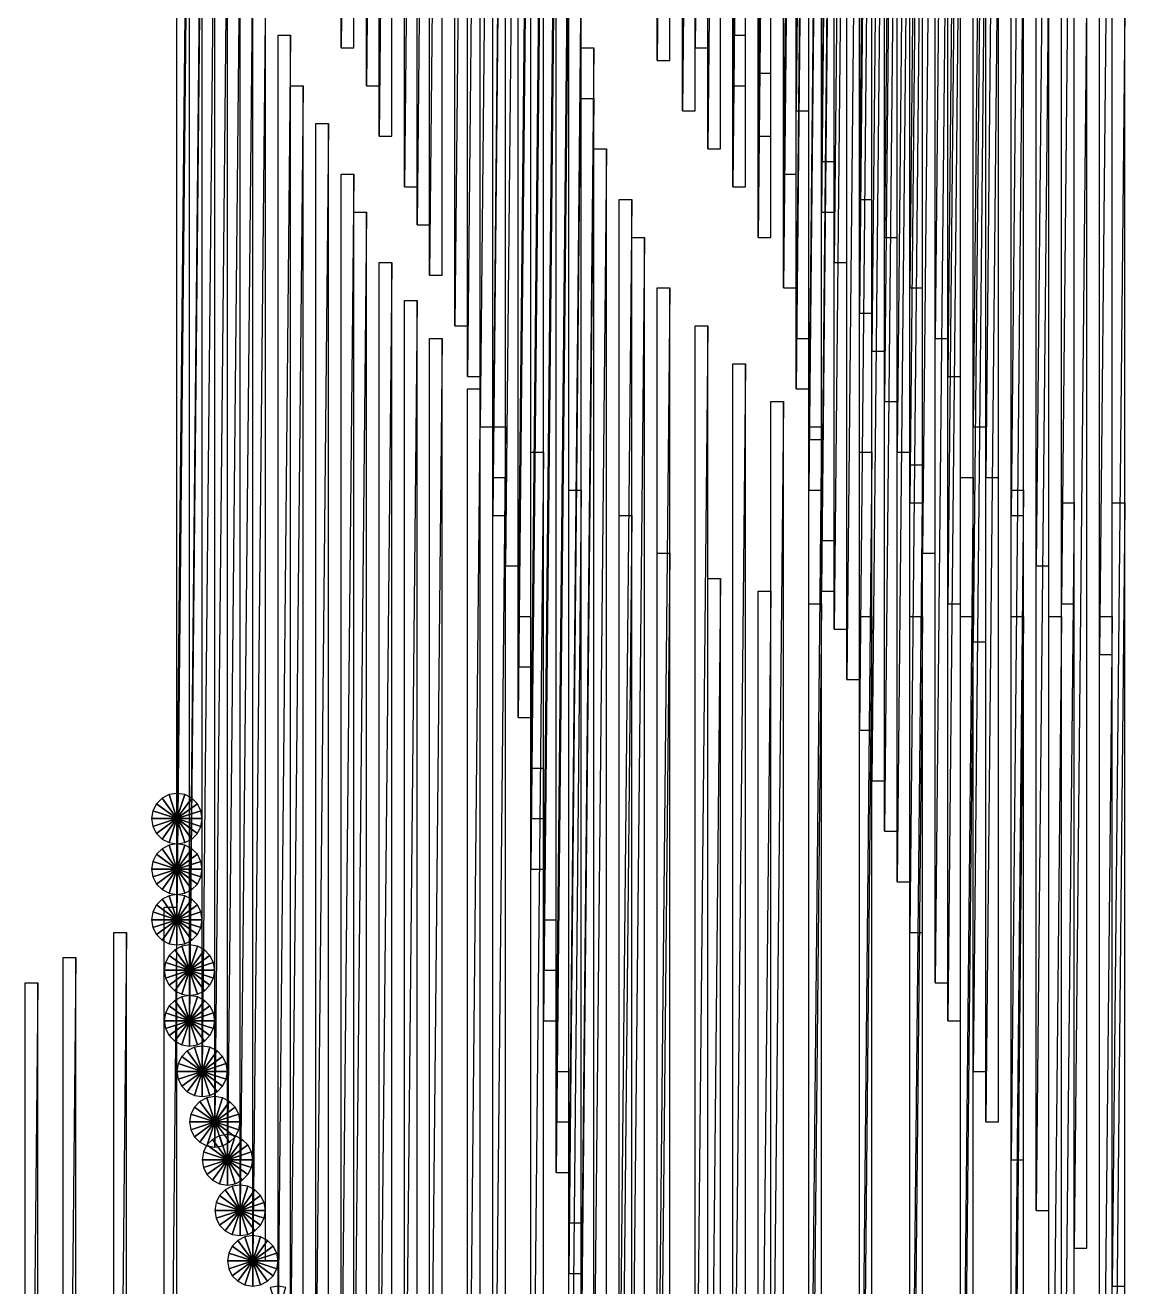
# Model space of a CAD drawing. Header units: metres. Extents: x -172 to 779, y -182 to 937.
# Drawn here: x 362 to 449, y 158 to 257.8 of the extents above; entities that cross this region are included whole.
import ezdxf

# ---------------------------------------------------------------- set-up
doc = ezdxf.new("R2010")
doc.units = ezdxf.units.M

msp = doc.modelspace()

# ---------------------------------------------------------------- linework, layer by layer
for points in [[(418, 257), (419, 257), (419, 358), (419.0001, 358.0001, 0.0001)], [(419, 358), (418, 257), (418, 358), (418.0001, 358.0001, 0.0001)], [(387, 256), (388, 256), (388, 357), (388.0001, 357.0001, 0.0001)], [(388, 357), (387, 256), (387, 357), (387.0001, 357.0001, 0.0001)], [(415, 256), (416, 256), (416, 357), (416.0001, 357.0001, 0.0001)], [(416, 357), (415, 256), (415, 357), (415.0001, 357.0001, 0.0001)], [(412, 255), (413, 255), (413, 356), (413.0001, 356.0001, 0.0001)], [(413, 356), (412, 255), (412, 356), (412.0001, 356.0001, 0.0001)], [(420, 254), (421, 254), (421, 355), (421.0001, 355.0001, 0.0001)], [(421, 355), (420, 254), (420, 355), (420.0001, 355.0001, 0.0001)], [(389, 253), (390, 253), (390, 354), (390.0001, 354.0001, 0.0001)], [(390, 354), (389, 253), (389, 354), (389.0001, 354.0001, 0.0001)], [(418, 253), (419, 253), (419, 354), (419.0001, 354.0001, 0.0001)], [(419, 354), (418, 253), (418, 354), (418.0001, 354.0001, 0.0001)], [(414, 251), (415, 251), (415, 352), (415.0001, 352.0001, 0.0001)], [(415, 352), (414, 251), (414, 352), (414.0001, 352.0001, 0.0001)], [(423, 251), (424, 251), (424, 352), (424.0001, 352.0001, 0.0001)], [(424, 352), (423, 251), (423, 352), (423.0001, 352.0001, 0.0001)], [(390, 249), (391, 249), (391, 350), (391.0001, 350.0001, 0.0001)], [(391, 350), (390, 249), (390, 350), (390.0001, 350.0001, 0.0001)], [(420, 249), (421, 249), (421, 350), (421.0001, 350.0001, 0.0001)], [(421, 350), (420, 249), (420, 350), (420.0001, 350.0001, 0.0001)], [(416, 248), (417, 248), (417, 349), (417.0001, 349.0001, 0.0001)], [(417, 349), (416, 248), (416, 349), (416.0001, 349.0001, 0.0001)], [(425, 247), (426, 247), (426, 348), (426.0001, 348.0001, 0.0001)], [(426, 348), (425, 247), (425, 348), (425.0001, 348.0001, 0.0001)], [(422, 246), (423, 246), (423, 347), (423.0001, 347.0001, 0.0001)], [(423, 347), (422, 246), (422, 347), (422.0001, 347.0001, 0.0001)], [(392, 245), (393, 245), (393, 346), (393.0001, 346.0001, 0.0001)], [(393, 346), (392, 245), (392, 346), (392.0001, 346.0001, 0.0001)], [(418, 245), (419, 245), (419, 346), (419.0001, 346.0001, 0.0001)], [(419, 346), (418, 245), (418, 346), (418.0001, 346.0001, 0.0001)], [(428, 244), (429, 244), (429, 345), (429.0001, 345.0001, 0.0001)], [(429, 345), (428, 244), (428, 345), (428.0001, 345.0001, 0.0001)], [(425, 243), (426, 243), (426, 344), (426.0001, 344.0001, 0.0001)], [(426, 344), (425, 243), (425, 344), (425.0001, 344.0001, 0.0001)], [(393, 242), (394, 242), (394, 343), (394.0001, 343.0001, 0.0001)], [(394, 343), (393, 242), (393, 343), (393.0001, 343.0001, 0.0001)], [(420, 241), (421, 241), (421, 342), (421.0001, 342.0001, 0.0001)], [(421, 342), (420, 241), (420, 342), (420.0001, 342.0001, 0.0001)], [(430, 241), (431, 241), (431, 342), (431.0001, 342.0001, 0.0001)], [(431, 342), (430, 241), (430, 342), (430.0001, 342.0001, 0.0001)], [(426, 239), (427, 239), (427, 340), (427.0001, 340.0001, 0.0001)], [(427, 340), (426, 239), (426, 340), (426.0001, 340.0001, 0.0001)], [(394, 238), (395, 238), (395, 339), (395.0001, 339.0001, 0.0001)], [(395, 339), (394, 238), (394, 339), (394.0001, 339.0001, 0.0001)], [(422, 237), (423, 237), (423, 338), (423.0001, 338.0001, 0.0001)], [(423, 338), (422, 237), (422, 338), (422.0001, 338.0001, 0.0001)], [(432, 237), (433, 237), (433, 338), (433.0001, 338.0001, 0.0001)], [(433, 338), (432, 237), (432, 338), (432.0001, 338.0001, 0.0001)], [(428, 235), (429, 235), (429, 336), (429.0001, 336.0001, 0.0001)], [(429, 336), (428, 235), (428, 336), (428.0001, 336.0001, 0.0001)], [(396, 234), (397, 234), (397, 335), (397.0001, 335.0001, 0.0001)], [(397, 335), (396, 234), (396, 335), (396.0001, 335.0001, 0.0001)], [(423, 233), (424, 233), (424, 334), (424.0001, 334.0001, 0.0001)], [(424, 334), (423, 233), (423, 334), (423.0001, 334.0001, 0.0001)], [(434, 233), (435, 233), (435, 334), (435.0001, 334.0001, 0.0001)], [(435, 334), (434, 233), (434, 334), (434.0001, 334.0001, 0.0001)], [(429, 232), (430, 232), (430, 333), (430.0001, 333.0001, 0.0001)], [(430, 333), (429, 232), (429, 333), (429.0001, 333.0001, 0.0001)], [(397, 230), (398, 230), (398, 331), (398.0001, 331.0001, 0.0001)], [(398, 331), (397, 230), (397, 331), (397.0001, 331.0001, 0.0001)], [(435, 230), (436, 230), (436, 331), (436.0001, 331.0001, 0.0001)], [(436, 331), (435, 230), (435, 331), (435.0001, 331.0001, 0.0001)], [(423, 229), (424, 229), (424, 330), (424.0001, 330.0001, 0.0001)], [(424, 330), (423, 229), (423, 330), (423.0001, 330.0001, 0.0001)], [(430, 228), (431, 228), (431, 329), (431.0001, 329.0001, 0.0001)], [(431, 329), (430, 228), (430, 329), (430.0001, 329.0001, 0.0001)], [(398, 226), (399, 226), (399, 327), (399.0001, 327.0001, 0.0001)], [(399, 327), (398, 226), (398, 327), (398.0001, 327.0001, 0.0001)], [(437, 226), (438, 226), (438, 327), (438.0001, 327.0001, 0.0001)], [(438, 327), (437, 226), (437, 327), (437.0001, 327.0001, 0.0001)], [(424, 225), (425, 225), (425, 326), (425.0001, 326.0001, 0.0001)], [(425, 326), (424, 225), (424, 326), (424.0001, 326.0001, 0.0001)], [(431, 224), (432, 224), (432, 325), (432.0001, 325.0001, 0.0001)], [(432, 325), (431, 224), (431, 325), (431.0001, 325.0001, 0.0001)], [(399, 222), (400, 222), (400, 323), (400.0001, 323.0001, 0.0001)], [(400, 323), (399, 222), (399, 323), (399.0001, 323.0001, 0.0001)], [(438, 222), (439, 222), (439, 323), (439.0001, 323.0001, 0.0001)], [(439, 323), (438, 222), (438, 323), (438.0001, 323.0001, 0.0001)], [(424, 221), (425, 221), (425, 322), (425.0001, 322.0001, 0.0001)], [(425, 322), (424, 221), (424, 322), (424.0001, 322.0001, 0.0001)], [(432, 220), (433, 220), (433, 321), (433.0001, 321.0001, 0.0001)], [(433, 321), (432, 220), (432, 321), (432.0001, 321.0001, 0.0001)], [(399, 219), (400, 219), (400, 320), (400.0001, 320.0001, 0.0001)], [(400, 320), (399, 219), (399, 320), (399.0001, 320.0001, 0.0001)], [(440, 219), (441, 219), (441, 320), (441.0001, 320.0001, 0.0001)], [(441, 320), (440, 219), (440, 320), (440.0001, 320.0001, 0.0001)], [(425, 217), (426, 217), (426, 318), (426.0001, 318.0001, 0.0001)], [(426, 318), (425, 217), (425, 318), (425.0001, 318.0001, 0.0001)], [(433, 216), (434, 216), (434, 317), (434.0001, 317.0001, 0.0001)], [(434, 317), (433, 216), (433, 317), (433.0001, 317.0001, 0.0001)], [(400, 215), (401, 215), (401, 316), (401.0001, 316.0001, 0.0001)], [(401, 316), (400, 215), (400, 316), (400.0001, 316.0001, 0.0001)], [(442, 215), (443, 215), (443, 316), (443.0001, 316.0001, 0.0001)], [(443, 316), (442, 215), (442, 316), (442.0001, 316.0001, 0.0001)], [(425, 213), (426, 213), (426, 314), (426.0001, 314.0001, 0.0001)], [(426, 314), (425, 213), (425, 314), (425.0001, 314.0001, 0.0001)], [(435, 212), (436, 212), (436, 313), (436.0001, 313.0001, 0.0001)], [(436, 313), (435, 212), (435, 313), (435.0001, 313.0001, 0.0001)], [(444, 212), (445, 212), (445, 313), (445.0001, 313.0001, 0.0001)], [(445, 313), (444, 212), (444, 313), (444.0001, 313.0001, 0.0001)], [(401, 211), (402, 211), (402, 312), (402.0001, 312.0001, 0.0001)], [(402, 312), (401, 211), (401, 312), (401.0001, 312.0001, 0.0001)], [(426, 210), (427, 210), (427, 311), (427.0001, 311.0001, 0.0001)], [(427, 311), (426, 210), (426, 311), (426.0001, 311.0001, 0.0001)], [(437, 209), (438, 209), (438, 310), (438.0001, 310.0001, 0.0001)], [(438, 310), (437, 209), (437, 310), (437.0001, 310.0001, 0.0001)], [(447, 208), (448, 208), (448, 309), (448.0001, 309.0001, 0.0001)], [(448, 309), (447, 208), (447, 309), (447.0001, 309.0001, 0.0001)], [(401, 207), (402, 207), (402, 308), (402.0001, 308.0001, 0.0001)], [(402, 308), (401, 207), (401, 308), (401.0001, 308.0001, 0.0001)], [(427, 206), (428, 206), (428, 307), (428.0001, 307.0001, 0.0001)], [(428, 307), (427, 206), (427, 307), (427.0001, 307.0001, 0.0001)], [(401, 203), (402, 203), (402, 304), (402.0001, 304.0001, 0.0001)], [(402, 304), (401, 203), (401, 304), (401.0001, 304.0001, 0.0001)], [(428, 202), (429, 202), (429, 303), (429.0001, 303.0001, 0.0001)], [(429, 303), (428, 202), (428, 303), (428.0001, 303.0001, 0.0001)], [(402, 199), (403, 199), (403, 300), (403.0001, 300.0001, 0.0001)], [(403, 300), (402, 199), (402, 300), (402.0001, 300.0001, 0.0001)], [(429, 198), (430, 198), (430, 299), (430.0001, 299.0001, 0.0001)], [(430, 299), (429, 198), (429, 299), (429.0001, 299.0001, 0.0001)], [(374, 195), (375, 195), (375, 296), (375.0001, 296.0001, 0.0001)], [(375, 296), (374, 195), (374, 296), (374.0001, 296.0001, 0.0001)], [(402, 195), (403, 195), (403, 296), (403.0001, 296.0001, 0.0001)], [(403, 296), (402, 195), (402, 296), (402.0001, 296.0001, 0.0001)], [(430, 194), (431, 194), (431, 295), (431.0001, 295.0001, 0.0001)], [(431, 295), (430, 194), (430, 295), (430.0001, 295.0001, 0.0001)], [(374, 191), (375, 191), (375, 292), (375.0001, 292.0001, 0.0001)], [(375, 292), (374, 191), (374, 292), (374.0001, 292.0001, 0.0001)], [(402, 191), (403, 191), (403, 292), (403.0001, 292.0001, 0.0001)], [(403, 292), (402, 191), (402, 292), (402.0001, 292.0001, 0.0001)], [(431, 190), (432, 190), (432, 291), (432.0001, 291.0001, 0.0001)], [(432, 291), (431, 190), (431, 291), (431.0001, 291.0001, 0.0001)], [(374, 187), (375, 187), (375, 288), (375.0001, 288.0001, 0.0001)], [(375, 288), (374, 187), (374, 288), (374.0001, 288.0001, 0.0001)], [(403, 187), (404, 187), (404, 288), (404.0001, 288.0001, 0.0001)], [(404, 288), (403, 187), (403, 288), (403.0001, 288.0001, 0.0001)], [(432, 186), (433, 186), (433, 287), (433.0001, 287.0001, 0.0001)], [(433, 287), (432, 186), (432, 287), (432.0001, 287.0001, 0.0001)], [(375, 183), (376, 183), (376, 284), (376.0001, 284.0001, 0.0001)], [(376, 284), (375, 183), (375, 284), (375.0001, 284.0001, 0.0001)], [(403, 183), (404, 183), (404, 284), (404.0001, 284.0001, 0.0001)], [(404, 284), (403, 183), (403, 284), (403.0001, 284.0001, 0.0001)], [(434, 182), (435, 182), (435, 283), (435.0001, 283.0001, 0.0001)], [(435, 283), (434, 182), (434, 283), (434.0001, 283.0001, 0.0001)], [(375, 179), (376, 179), (376, 280), (376.0001, 280.0001, 0.0001)], [(376, 280), (375, 179), (375, 280), (375.0001, 280.0001, 0.0001)], [(403, 179), (404, 179), (404, 280), (404.0001, 280.0001, 0.0001)], [(404, 280), (403, 179), (403, 280), (403.0001, 280.0001, 0.0001)], [(435, 179), (436, 179), (436, 280), (436.0001, 280.0001, 0.0001)], [(436, 280), (435, 179), (435, 280), (435.0001, 280.0001, 0.0001)], [(376, 175), (377, 175), (377, 276), (377.0001, 276.0001, 0.0001)], [(377, 276), (376, 175), (376, 276), (376.0001, 276.0001, 0.0001)], [(404, 175), (405, 175), (405, 276), (405.0001, 276.0001, 0.0001)], [(405, 276), (404, 175), (404, 276), (404.0001, 276.0001, 0.0001)], [(437, 175), (438, 175), (438, 276), (438.0001, 276.0001, 0.0001)], [(438, 276), (437, 175), (437, 276), (437.0001, 276.0001, 0.0001)], [(377, 171), (378, 171), (378, 272), (378.0001, 272.0001, 0.0001)], [(378, 272), (377, 171), (377, 272), (377.0001, 272.0001, 0.0001)], [(404, 171), (405, 171), (405, 272), (405.0001, 272.0001, 0.0001)], [(405, 272), (404, 171), (404, 272), (404.0001, 272.0001, 0.0001)], [(438, 171), (439, 171), (439, 272), (439.0001, 272.0001, 0.0001)], [(439, 272), (438, 171), (438, 272), (438.0001, 272.0001, 0.0001)], [(378, 168), (379, 168), (379, 269), (379.0001, 269.0001, 0.0001)], [(379, 269), (378, 168), (378, 269), (378.0001, 269.0001, 0.0001)], [(440, 168), (441, 168), (441, 269), (441.0001, 269.0001, 0.0001)], [(441, 269), (440, 168), (440, 269), (440.0001, 269.0001, 0.0001)], [(404, 167), (405, 167), (405, 268), (405.0001, 268.0001, 0.0001)], [(405, 268), (404, 167), (404, 268), (404.0001, 268.0001, 0.0001)], [(379, 164), (380, 164), (380, 265), (380.0001, 265.0001, 0.0001)], [(380, 265), (379, 164), (379, 265), (379.0001, 265.0001, 0.0001)], [(442, 164), (443, 164), (443, 265), (443.0001, 265.0001, 0.0001)], [(443, 265), (442, 164), (442, 265), (442.0001, 265.0001, 0.0001)], [(405, 163), (406, 163), (406, 264), (406.0001, 264.0001, 0.0001)], [(406, 264), (405, 163), (405, 264), (405.0001, 264.0001, 0.0001)], [(445, 161), (446, 161), (446, 262), (446.0001, 262.0001, 0.0001)], [(446, 262), (445, 161), (445, 262), (445.0001, 262.0001, 0.0001)], [(380, 160), (381, 160), (381, 261), (381.0001, 261.0001, 0.0001)], [(381, 261), (380, 160), (380, 261), (380.0001, 261.0001, 0.0001)], [(405, 159), (406, 159), (406, 260), (406.0001, 260.0001, 0.0001)], [(406, 260), (405, 159), (405, 260), (405.0001, 260.0001, 0.0001)], [(448, 158), (449, 158), (449, 259), (449.0001, 259.0001, 0.0001)], [(449, 259), (448, 158), (448, 259), (448.0001, 259.0001, 0.0001)], [(382, 156), (383, 156), (383, 257), (383.0001, 257.0001, 0.0001)], [(383, 257), (382, 156), (382, 257), (382.0001, 257.0001, 0.0001)], [(406, 155), (407, 155), (407, 256), (407.0001, 256.0001, 0.0001)], [(407, 256), (406, 155), (406, 256), (406.0001, 256.0001, 0.0001)], [(383, 152), (384, 152), (384, 253), (384.0001, 253.0001, 0.0001)], [(384, 253), (383, 152), (383, 253), (383.0001, 253.0001, 0.0001)], [(406, 151), (407, 151), (407, 252), (407.0001, 252.0001, 0.0001)], [(407, 252), (406, 151), (406, 252), (406.0001, 252.0001, 0.0001)], [(385, 149), (386, 149), (386, 250), (386.0001, 250.0001, 0.0001)], [(386, 250), (385, 149), (385, 250), (385.0001, 250.0001, 0.0001)], [(407, 147), (408, 147), (408, 248), (408.0001, 248.0001, 0.0001)], [(408, 248), (407, 147), (407, 248), (407.0001, 248.0001, 0.0001)], [(387, 145), (388, 145), (388, 246), (388.0001, 246.0001, 0.0001)], [(388, 246), (387, 145), (387, 246), (387.0001, 246.0001, 0.0001)], [(409, 143), (410, 143), (410, 244), (410.0001, 244.0001, 0.0001)], [(410, 244), (409, 143), (409, 244), (409.0001, 244.0001, 0.0001)], [(388, 142), (389, 142), (389, 243), (389.0001, 243.0001, 0.0001)], [(389, 243), (388, 142), (388, 243), (388.0001, 243.0001, 0.0001)], [(410, 140), (411, 140), (411, 241), (411.0001, 241.0001, 0.0001)], [(411, 241), (410, 140), (410, 241), (410.0001, 241.0001, 0.0001)], [(390, 138), (391, 138), (391, 239), (391.0001, 239.0001, 0.0001)], [(391, 239), (390, 138), (390, 239), (390.0001, 239.0001, 0.0001)], [(412, 136), (413, 136), (413, 237), (413.0001, 237.0001, 0.0001)], [(413, 237), (412, 136), (412, 237), (412.0001, 237.0001, 0.0001)], [(392, 135), (393, 135), (393, 236), (393.0001, 236.0001, 0.0001)], [(393, 236), (392, 135), (392, 236), (392.0001, 236.0001, 0.0001)], [(415, 133), (416, 133), (416, 234), (416.0001, 234.0001, 0.0001)], [(416, 234), (415, 133), (415, 234), (415.0001, 234.0001, 0.0001)], [(394, 132), (395, 132), (395, 233), (395.0001, 233.0001, 0.0001)], [(395, 233), (394, 132), (394, 233), (394.0001, 233.0001, 0.0001)], [(418, 130), (419, 130), (419, 231), (419.0001, 231.0001, 0.0001)], [(419, 231), (418, 130), (418, 231), (418.0001, 231.0001, 0.0001)], [(397, 128), (398, 128), (398, 229), (398.0001, 229.0001, 0.0001)], [(398, 229), (397, 128), (397, 229), (397.0001, 229.0001, 0.0001)], [(421, 127), (422, 127), (422, 228), (422.0001, 228.0001, 0.0001)], [(422, 228), (421, 127), (421, 228), (421.0001, 228.0001, 0.0001)], [(399, 125), (400, 125), (400, 226), (400.0001, 226.0001, 0.0001)], [(400, 226), (399, 125), (399, 226), (399.0001, 226.0001, 0.0001)], [(424, 125), (425, 125), (425, 226), (425.0001, 226.0001, 0.0001)], [(425, 226), (424, 125), (424, 226), (424.0001, 226.0001, 0.0001)], [(402, 123), (403, 123), (403, 224), (403.0001, 224.0001, 0.0001)], [(403, 224), (402, 123), (402, 224), (402.0001, 224.0001, 0.0001)], [(428, 123), (429, 123), (429, 224), (429.0001, 224.0001, 0.0001)], [(429, 224), (428, 123), (428, 224), (428.0001, 224.0001, 0.0001)], [(432, 122), (433, 122), (433, 223), (433.0001, 223.0001, 0.0001)], [(433, 223), (432, 122), (432, 223), (432.0001, 223.0001, 0.0001)], [(436, 121), (437, 121), (437, 222), (437.0001, 222.0001, 0.0001)], [(437, 222), (436, 121), (436, 222), (436.0001, 222.0001, 0.0001)], [(405, 120), (406, 120), (406, 221), (406.0001, 221.0001, 0.0001)], [(406, 221), (405, 120), (405, 221), (405.0001, 221.0001, 0.0001)], [(440, 120), (441, 120), (441, 221), (441.0001, 221.0001, 0.0001)], [(441, 221), (440, 120), (440, 221), (440.0001, 221.0001, 0.0001)], [(444, 119), (445, 119), (445, 220), (445.0001, 220.0001, 0.0001)], [(445, 220), (444, 119), (444, 220), (444.0001, 220.0001, 0.0001)], [(448, 119), (449, 119), (449, 220), (449.0001, 220.0001, 0.0001)], [(449, 220), (448, 119), (448, 220), (448.0001, 220.0001, 0.0001)], [(409, 118), (410, 118), (410, 219), (410.0001, 219.0001, 0.0001)], [(410, 219), (409, 118), (409, 219), (409.0001, 219.0001, 0.0001)], [(412, 115), (413, 115), (413, 216), (413.0001, 216.0001, 0.0001)], [(413, 216), (412, 115), (412, 216), (412.0001, 216.0001, 0.0001)], [(416, 113), (417, 113), (417, 214), (417.0001, 214.0001, 0.0001)], [(417, 214), (416, 113), (416, 214), (416.0001, 214.0001, 0.0001)], [(420, 112), (421, 112), (421, 213), (421.0001, 213.0001, 0.0001)], [(421, 213), (420, 112), (420, 213), (420.0001, 213.0001, 0.0001)], [(424, 111), (425, 111), (425, 212), (425.0001, 212.0001, 0.0001)], [(425, 212), (424, 111), (424, 212), (424.0001, 212.0001, 0.0001)], [(428, 110), (429, 110), (429, 211), (429.0001, 211.0001, 0.0001)], [(429, 211), (428, 110), (428, 211), (428.0001, 211.0001, 0.0001)], [(432, 110), (433, 110), (433, 211), (433.0001, 211.0001, 0.0001)], [(433, 211), (432, 110), (432, 211), (432.0001, 211.0001, 0.0001)], [(436, 110), (437, 110), (437, 211), (437.0001, 211.0001, 0.0001)], [(437, 211), (436, 110), (436, 211), (436.0001, 211.0001, 0.0001)], [(440, 110), (441, 110), (441, 211), (441.0001, 211.0001, 0.0001)], [(441, 211), (440, 110), (440, 211), (440.0001, 211.0001, 0.0001)], [(443, 110), (444, 110), (444, 211), (444.0001, 211.0001, 0.0001)], [(444, 211), (443, 110), (443, 211), (443.0001, 211.0001, 0.0001)], [(447, 110), (448, 110), (448, 211), (448.0001, 211.0001, 0.0001)], [(448, 211), (447, 110), (447, 211), (447.0001, 211.0001, 0.0001)], [(374, 195), (373.38196, 196.90211), (372.82443, 196.61803), (372.82452, 196.61813, 0.0001)], [(374, 195), (374, 197), (373.38196, 196.90211), (373.38205, 196.90222, 0.0001)], [(374, 195), (374.61804, 196.90211), (374, 197), (374.0001, 197.0001, 0.0001)], [(374, 195), (375.17557, 196.61803), (374.61804, 196.90211), (374.61813, 196.90222, 0.0001)], [(374, 195), (372.38196, 196.17557), (372.0979, 195.61803), (372.098, 195.61813, 0.0001)], [(374, 195), (372.82443, 196.61803), (372.38196, 196.17557), (372.38205, 196.17567, 0.0001)], [(374, 195), (375.61804, 196.17557), (375.17557, 196.61803), (375.17566, 196.61813, 0.0001)], [(374, 195), (375.9021, 195.61803), (375.61804, 196.17557), (375.61813, 196.17567, 0.0001)], [(374, 195), (372.0979, 195.61803), (372, 195), (372.0001, 195.0001, 0.0001)], [(374, 195), (372, 195), (372.0979, 194.38197), (372.098, 194.38208, 0.0001)], [(374, 195), (372.0979, 194.38197), (372.38196, 193.82443), (372.38205, 193.82454, 0.0001)], [(374, 195), (372.38196, 193.82443), (372.82443, 193.38197), (372.82452, 193.38208, 0.0001)], [(374, 195), (372.82443, 193.38197), (373.38196, 193.09789), (373.38205, 193.09799, 0.0001)], [(374, 195), (373.38196, 193.09789), (374, 193), (374.0001, 193.0001, 0.0001)], [(374, 195), (376, 195), (375.9021, 195.61803), (375.9022, 195.61813, 0.0001)], [(374, 195), (375.9021, 194.38197), (376, 195), (376.0001, 195.0001, 0.0001)], [(374, 195), (374, 193), (374.61804, 193.09789), (374.61813, 193.09799, 0.0001)], [(374, 195), (374.61804, 193.09789), (375.17557, 193.38197), (375.17566, 193.38208, 0.0001)], [(374, 195), (375.17557, 193.38197), (375.61804, 193.82443), (375.61813, 193.82454, 0.0001)], [(374, 195), (375.61804, 193.82443), (375.9021, 194.38197), (375.9022, 194.38208, 0.0001)], [(374, 191), (373.38196, 192.90211), (372.82443, 192.61803), (372.82452, 192.61813, 0.0001)], [(374, 191), (374, 193), (373.38196, 192.90211), (373.38205, 192.90222, 0.0001)], [(374, 191), (374.61804, 192.90211), (374, 193), (374.0001, 193.0001, 0.0001)], [(374, 191), (375.17557, 192.61803), (374.61804, 192.90211), (374.61813, 192.90222, 0.0001)], [(374, 191), (372.38196, 192.17557), (372.0979, 191.61803), (372.098, 191.61813, 0.0001)], [(374, 191), (372.82443, 192.61803), (372.38196, 192.17557), (372.38205, 192.17567, 0.0001)], [(374, 191), (375.61804, 192.17557), (375.17557, 192.61803), (375.17566, 192.61813, 0.0001)], [(374, 191), (375.9021, 191.61803), (375.61804, 192.17557), (375.61813, 192.17567, 0.0001)], [(374, 191), (372.0979, 191.61803), (372, 191), (372.0001, 191.0001, 0.0001)], [(374, 191), (372, 191), (372.0979, 190.38197), (372.098, 190.38208, 0.0001)], [(374, 191), (372.0979, 190.38197), (372.38196, 189.82443), (372.38205, 189.82454, 0.0001)], [(374, 191), (372.38196, 189.82443), (372.82443, 189.38197), (372.82452, 189.38208, 0.0001)], [(374, 191), (372.82443, 189.38197), (373.38196, 189.09789), (373.38205, 189.09799, 0.0001)], [(374, 191), (373.38196, 189.09789), (374, 189), (374.0001, 189.0001, 0.0001)], [(374, 191), (376, 191), (375.9021, 191.61803), (375.9022, 191.61813, 0.0001)], [(374, 191), (375.9021, 190.38197), (376, 191), (376.0001, 191.0001, 0.0001)], [(374, 191), (374, 189), (374.61804, 189.09789), (374.61813, 189.09799, 0.0001)], [(374, 191), (374.61804, 189.09789), (375.17557, 189.38197), (375.17566, 189.38208, 0.0001)], [(374, 191), (375.17557, 189.38197), (375.61804, 189.82443), (375.61813, 189.82454, 0.0001)], [(374, 191), (375.61804, 189.82443), (375.9021, 190.38197), (375.9022, 190.38208, 0.0001)], [(374, 187), (373.38196, 188.90211), (372.82443, 188.61803), (372.82452, 188.61813, 0.0001)], [(374, 187), (374, 189), (373.38196, 188.90211), (373.38205, 188.90222, 0.0001)], [(374, 187), (374.61804, 188.90211), (374, 189), (374.0001, 189.0001, 0.0001)], [(374, 187), (375.17557, 188.61803), (374.61804, 188.90211), (374.61813, 188.90222, 0.0001)], [(374, 187), (372.38196, 188.17557), (372.0979, 187.61803), (372.098, 187.61813, 0.0001)], [(374, 187), (372.82443, 188.61803), (372.38196, 188.17557), (372.38205, 188.17567, 0.0001)], [(373, 87), (374, 87), (374, 188), (374.0001, 188.0001, 0.0001)], [(374, 188), (373, 87), (373, 188), (373.0001, 188.0001, 0.0001)], [(374, 187), (375.61804, 188.17557), (375.17557, 188.61803), (375.17566, 188.61813, 0.0001)], [(374, 187), (375.9021, 187.61803), (375.61804, 188.17557), (375.61813, 188.17567, 0.0001)], [(374, 187), (372.0979, 187.61803), (372, 187), (372.0001, 187.0001, 0.0001)], [(374, 187), (372, 187), (372.0979, 186.38197), (372.098, 186.38208, 0.0001)], [(374, 187), (372.0979, 186.38197), (372.38196, 185.82443), (372.38205, 185.82454, 0.0001)], [(374, 187), (372.38196, 185.82443), (372.82443, 185.38197), (372.82452, 185.38208, 0.0001)], [(374, 187), (372.82443, 185.38197), (373.38196, 185.09789), (373.38205, 185.09799, 0.0001)], [(374, 187), (373.38196, 185.09789), (374, 185), (374.0001, 185.0001, 0.0001)], [(374, 187), (376, 187), (375.9021, 187.61803), (375.9022, 187.61813, 0.0001)], [(374, 187), (375.9021, 186.38197), (376, 187), (376.0001, 187.0001, 0.0001)], [(374, 187), (374, 185), (374.61804, 185.09789), (374.61813, 185.09799, 0.0001)], [(374, 187), (374.61804, 185.09789), (375.17557, 185.38197), (375.17566, 185.38208, 0.0001)], [(374, 187), (375.17557, 185.38197), (375.61804, 185.82443), (375.61813, 185.82454, 0.0001)], [(374, 187), (375.61804, 185.82443), (375.9021, 186.38197), (375.9022, 186.38208, 0.0001)], [(369, 85), (370, 85), (370, 186), (370.0001, 186.0001, 0.0001)], [(370, 186), (369, 85), (369, 186), (369.0001, 186.0001, 0.0001)], [(375, 183), (374.38196, 184.90211), (373.82443, 184.61803), (373.82452, 184.61813, 0.0001)], [(375, 183), (375, 185), (374.38196, 184.90211), (374.38205, 184.90222, 0.0001)], [(375, 183), (375.61804, 184.90211), (375, 185), (375.0001, 185.0001, 0.0001)], [(375, 183), (376.17557, 184.61803), (375.61804, 184.90211), (375.61813, 184.90222, 0.0001)], [(365, 83), (366, 83), (366, 184), (366.0001, 184.0001, 0.0001)], [(366, 184), (365, 83), (365, 184), (365.0001, 184.0001, 0.0001)], [(375, 183), (373.38196, 184.17557), (373.0979, 183.61803), (373.098, 183.61813, 0.0001)], [(375, 183), (373.82443, 184.61803), (373.38196, 184.17557), (373.38205, 184.17567, 0.0001)], [(375, 183), (376.61804, 184.17557), (376.17557, 184.61803), (376.17566, 184.61813, 0.0001)], [(375, 183), (376.9021, 183.61803), (376.61804, 184.17557), (376.61813, 184.17567, 0.0001)], [(375, 183), (373.0979, 183.61803), (373, 183), (373.0001, 183.0001, 0.0001)], [(375, 183), (373, 183), (373.0979, 182.38197), (373.098, 182.38208, 0.0001)], [(375, 183), (373.0979, 182.38197), (373.38196, 181.82443), (373.38205, 181.82454, 0.0001)], [(375, 183), (373.38196, 181.82443), (373.82443, 181.38197), (373.82452, 181.38208, 0.0001)], [(375, 183), (373.82443, 181.38197), (374.38196, 181.09789), (374.38205, 181.09799, 0.0001)], [(375, 183), (374.38196, 181.09789), (375, 181), (375.0001, 181.0001, 0.0001)], [(375, 183), (377, 183), (376.9021, 183.61803), (376.9022, 183.61813, 0.0001)], [(375, 183), (376.9021, 182.38197), (377, 183), (377.0001, 183.0001, 0.0001)], [(375, 183), (375, 181), (375.61804, 181.09789), (375.61813, 181.09799, 0.0001)], [(375, 183), (375.61804, 181.09789), (376.17557, 181.38197), (376.17566, 181.38208, 0.0001)], [(375, 183), (376.17557, 181.38197), (376.61804, 181.82443), (376.61813, 181.82454, 0.0001)], [(375, 183), (376.61804, 181.82443), (376.9021, 182.38197), (376.9022, 182.38208, 0.0001)], [(362, 81), (363, 81), (363, 182), (363.0001, 182.0001, 0.0001)], [(363, 182), (362, 81), (362, 182), (362.0001, 182.0001, 0.0001)], [(375, 179), (374.38196, 180.90211), (373.82443, 180.61803), (373.82452, 180.61813, 0.0001)], [(375, 179), (375, 181), (374.38196, 180.90211), (374.38205, 180.90222, 0.0001)], [(375, 179), (375.61804, 180.90211), (375, 181), (375.0001, 181.0001, 0.0001)], [(375, 179), (376.17557, 180.61803), (375.61804, 180.90211), (375.61813, 180.90222, 0.0001)], [(375, 179), (373.38196, 180.17557), (373.0979, 179.61803), (373.098, 179.61813, 0.0001)], [(375, 179), (373.82443, 180.61803), (373.38196, 180.17557), (373.38205, 180.17567, 0.0001)], [(375, 179), (376.61804, 180.17557), (376.17557, 180.61803), (376.17566, 180.61813, 0.0001)], [(375, 179), (376.9021, 179.61803), (376.61804, 180.17557), (376.61813, 180.17567, 0.0001)], [(375, 179), (373.0979, 179.61803), (373, 179), (373.0001, 179.0001, 0.0001)], [(375, 179), (373, 179), (373.0979, 178.38197), (373.098, 178.38208, 0.0001)], [(375, 179), (373.0979, 178.38197), (373.38196, 177.82443), (373.38205, 177.82454, 0.0001)], [(375, 179), (373.38196, 177.82443), (373.82443, 177.38197), (373.82452, 177.38208, 0.0001)], [(375, 179), (373.82443, 177.38197), (374.38196, 177.09789), (374.38205, 177.09799, 0.0001)], [(375, 179), (374.38196, 177.09789), (375, 177), (375.0001, 177.0001, 0.0001)], [(375, 179), (377, 179), (376.9021, 179.61803), (376.9022, 179.61813, 0.0001)], [(375, 179), (376.9021, 178.38197), (377, 179), (377.0001, 179.0001, 0.0001)], [(375, 179), (375, 177), (375.61804, 177.09789), (375.61813, 177.09799, 0.0001)], [(375, 179), (375.61804, 177.09789), (376.17557, 177.38197), (376.17566, 177.38208, 0.0001)], [(375, 179), (376.17557, 177.38197), (376.61804, 177.82443), (376.61813, 177.82454, 0.0001)], [(375, 179), (376.61804, 177.82443), (376.9021, 178.38197), (376.9022, 178.38208, 0.0001)], [(376, 175), (375.38196, 176.90211), (374.82443, 176.61803), (374.82452, 176.61813, 0.0001)], [(376, 175), (376, 177), (375.38196, 176.90211), (375.38205, 176.90222, 0.0001)], [(376, 175), (376.61804, 176.90211), (376, 177), (376.0001, 177.0001, 0.0001)], [(376, 175), (377.17557, 176.61803), (376.61804, 176.90211), (376.61813, 176.90222, 0.0001)], [(376, 175), (374.38196, 176.17557), (374.0979, 175.61803), (374.098, 175.61813, 0.0001)], [(376, 175), (374.82443, 176.61803), (374.38196, 176.17557), (374.38205, 176.17567, 0.0001)], [(376, 175), (377.61804, 176.17557), (377.17557, 176.61803), (377.17566, 176.61813, 0.0001)], [(376, 175), (377.9021, 175.61803), (377.61804, 176.17557), (377.61813, 176.17567, 0.0001)], [(376, 175), (374.0979, 175.61803), (374, 175), (374.0001, 175.0001, 0.0001)], [(376, 175), (374, 175), (374.0979, 174.38197), (374.098, 174.38208, 0.0001)], [(376, 175), (374.0979, 174.38197), (374.38196, 173.82443), (374.38205, 173.82454, 0.0001)], [(376, 175), (374.38196, 173.82443), (374.82443, 173.38197), (374.82452, 173.38208, 0.0001)], [(376, 175), (374.82443, 173.38197), (375.38196, 173.09789), (375.38205, 173.09799, 0.0001)], [(376, 175), (375.38196, 173.09789), (376, 173), (376.0001, 173.0001, 0.0001)], [(376, 175), (378, 175), (377.9021, 175.61803), (377.9022, 175.61813, 0.0001)], [(376, 175), (377.9021, 174.38197), (378, 175), (378.0001, 175.0001, 0.0001)], [(376, 175), (376, 173), (376.61804, 173.09789), (376.61813, 173.09799, 0.0001)], [(376, 175), (376.61804, 173.09789), (377.17557, 173.38197), (377.17566, 173.38208, 0.0001)], [(376, 175), (377.17557, 173.38197), (377.61804, 173.82443), (377.61813, 173.82454, 0.0001)], [(376, 175), (377.61804, 173.82443), (377.9021, 174.38197), (377.9022, 174.38208, 0.0001)], [(377, 171), (376.38196, 172.90211), (375.82443, 172.61803), (375.82452, 172.61813, 0.0001)], [(377, 171), (377, 173), (376.38196, 172.90211), (376.38205, 172.90222, 0.0001)], [(377, 171), (377.61804, 172.90211), (377, 173), (377.0001, 173.0001, 0.0001)], [(377, 171), (378.17557, 172.61803), (377.61804, 172.90211), (377.61813, 172.90222, 0.0001)], [(377, 171), (375.38196, 172.17557), (375.0979, 171.61803), (375.098, 171.61813, 0.0001)], [(377, 171), (375.82443, 172.61803), (375.38196, 172.17557), (375.38205, 172.17567, 0.0001)], [(377, 171), (378.61804, 172.17557), (378.17557, 172.61803), (378.17566, 172.61813, 0.0001)], [(377, 171), (378.9021, 171.61803), (378.61804, 172.17557), (378.61813, 172.17567, 0.0001)], [(377, 171), (375.0979, 171.61803), (375, 171), (375.0001, 171.0001, 0.0001)], [(377, 171), (375, 171), (375.0979, 170.38197), (375.098, 170.38208, 0.0001)], [(377, 171), (375.0979, 170.38197), (375.38196, 169.82443), (375.38205, 169.82454, 0.0001)], [(377, 171), (375.38196, 169.82443), (375.82443, 169.38197), (375.82452, 169.38208, 0.0001)], [(377, 171), (375.82443, 169.38197), (376.38196, 169.09789), (376.38205, 169.09799, 0.0001)], [(377, 171), (376.38196, 169.09789), (377, 169), (377.0001, 169.0001, 0.0001)], [(377, 171), (379, 171), (378.9021, 171.61803), (378.9022, 171.61813, 0.0001)], [(377, 171), (378.9021, 170.38197), (379, 171), (379.0001, 171.0001, 0.0001)], [(377, 171), (377, 169), (377.61804, 169.09789), (377.61813, 169.09799, 0.0001)], [(377, 171), (377.61804, 169.09789), (378.17557, 169.38197), (378.17566, 169.38208, 0.0001)], [(377, 171), (378.17557, 169.38197), (378.61804, 169.82443), (378.61813, 169.82454, 0.0001)], [(377, 171), (378.61804, 169.82443), (378.9021, 170.38197), (378.9022, 170.38208, 0.0001)], [(378, 168), (377.38196, 169.90211), (376.82443, 169.61803), (376.82452, 169.61813, 0.0001)], [(378, 168), (378, 170), (377.38196, 169.90211), (377.38205, 169.90222, 0.0001)], [(378, 168), (378.61804, 169.90211), (378, 170), (378.0001, 170.0001, 0.0001)], [(378, 168), (379.17557, 169.61803), (378.61804, 169.90211), (378.61813, 169.90222, 0.0001)], [(378, 168), (376.38196, 169.17557), (376.0979, 168.61803), (376.098, 168.61813, 0.0001)], [(378, 168), (376.82443, 169.61803), (376.38196, 169.17557), (376.38205, 169.17567, 0.0001)], [(378, 168), (379.61804, 169.17557), (379.17557, 169.61803), (379.17566, 169.61813, 0.0001)], [(378, 168), (379.9021, 168.61803), (379.61804, 169.17557), (379.61813, 169.17567, 0.0001)], [(378, 168), (376.0979, 168.61803), (376, 168), (376.0001, 168.0001, 0.0001)], [(378, 168), (376, 168), (376.0979, 167.38197), (376.098, 167.38208, 0.0001)], [(378, 168), (376.0979, 167.38197), (376.38196, 166.82443), (376.38205, 166.82454, 0.0001)], [(378, 168), (376.38196, 166.82443), (376.82443, 166.38197), (376.82452, 166.38208, 0.0001)], [(378, 168), (376.82443, 166.38197), (377.38196, 166.09789), (377.38205, 166.09799, 0.0001)], [(378, 168), (377.38196, 166.09789), (378, 166), (378.0001, 166.0001, 0.0001)], [(378, 168), (380, 168), (379.9021, 168.61803), (379.9022, 168.61813, 0.0001)], [(378, 168), (379.9021, 167.38197), (380, 168), (380.0001, 168.0001, 0.0001)], [(378, 168), (378, 166), (378.61804, 166.09789), (378.61813, 166.09799, 0.0001)], [(378, 168), (378.61804, 166.09789), (379.17557, 166.38197), (379.17566, 166.38208, 0.0001)], [(378, 168), (379.17557, 166.38197), (379.61804, 166.82443), (379.61813, 166.82454, 0.0001)], [(378, 168), (379.61804, 166.82443), (379.9021, 167.38197), (379.9022, 167.38208, 0.0001)], [(379, 164), (378.38196, 165.90211), (377.82443, 165.61803), (377.82452, 165.61813, 0.0001)], [(379, 164), (379, 166), (378.38196, 165.90211), (378.38205, 165.90222, 0.0001)], [(379, 164), (379.61804, 165.90211), (379, 166), (379.0001, 166.0001, 0.0001)], [(379, 164), (380.17557, 165.61803), (379.61804, 165.90211), (379.61813, 165.90222, 0.0001)], [(379, 164), (377.38196, 165.17557), (377.0979, 164.61803), (377.098, 164.61813, 0.0001)], [(379, 164), (377.82443, 165.61803), (377.38196, 165.17557), (377.38205, 165.17567, 0.0001)], [(379, 164), (380.61804, 165.17557), (380.17557, 165.61803), (380.17566, 165.61813, 0.0001)], [(379, 164), (380.9021, 164.61803), (380.61804, 165.17557), (380.61813, 165.17567, 0.0001)], [(379, 164), (377.0979, 164.61803), (377, 164), (377.0001, 164.0001, 0.0001)], [(379, 164), (377, 164), (377.0979, 163.38197), (377.098, 163.38208, 0.0001)], [(379, 164), (377.0979, 163.38197), (377.38196, 162.82443), (377.38205, 162.82454, 0.0001)], [(379, 164), (377.38196, 162.82443), (377.82443, 162.38197), (377.82452, 162.38208, 0.0001)], [(379, 164), (377.82443, 162.38197), (378.38196, 162.09789), (378.38205, 162.09799, 0.0001)], [(379, 164), (378.38196, 162.09789), (379, 162), (379.0001, 162.0001, 0.0001)], [(379, 164), (381, 164), (380.9021, 164.61803), (380.9022, 164.61813, 0.0001)], [(379, 164), (380.9021, 163.38197), (381, 164), (381.0001, 164.0001, 0.0001)], [(379, 164), (379, 162), (379.61804, 162.09789), (379.61813, 162.09799, 0.0001)], [(379, 164), (379.61804, 162.09789), (380.17557, 162.38197), (380.17566, 162.38208, 0.0001)], [(379, 164), (380.17557, 162.38197), (380.61804, 162.82443), (380.61813, 162.82454, 0.0001)], [(379, 164), (380.61804, 162.82443), (380.9021, 163.38197), (380.9022, 163.38208, 0.0001)], [(380, 160), (379.38196, 161.90211), (378.82443, 161.61803), (378.82452, 161.61813, 0.0001)], [(380, 160), (380, 162), (379.38196, 161.90211), (379.38205, 161.90222, 0.0001)], [(380, 160), (380.61804, 161.90211), (380, 162), (380.0001, 162.0001, 0.0001)], [(380, 160), (381.17557, 161.61803), (380.61804, 161.90211), (380.61813, 161.90222, 0.0001)], [(380, 160), (378.38196, 161.17557), (378.0979, 160.61803), (378.098, 160.61813, 0.0001)], [(380, 160), (378.82443, 161.61803), (378.38196, 161.17557), (378.38205, 161.17567, 0.0001)], [(380, 160), (381.61804, 161.17557), (381.17557, 161.61803), (381.17566, 161.61813, 0.0001)], [(380, 160), (381.9021, 160.61803), (381.61804, 161.17557), (381.61813, 161.17567, 0.0001)], [(380, 160), (378.0979, 160.61803), (378, 160), (378.0001, 160.0001, 0.0001)], [(380, 160), (378, 160), (378.0979, 159.38197), (378.098, 159.38208, 0.0001)], [(380, 160), (378.0979, 159.38197), (378.38196, 158.82443), (378.38205, 158.82454, 0.0001)], [(380, 160), (378.38196, 158.82443), (378.82443, 158.38197), (378.82452, 158.38208, 0.0001)], [(380, 160), (378.82443, 158.38197), (379.38196, 158.09789), (379.38205, 158.09799, 0.0001)], [(380, 160), (379.38196, 158.09789), (380, 158), (380.0001, 158.0001, 0.0001)], [(380, 160), (382, 160), (381.9021, 160.61803), (381.9022, 160.61813, 0.0001)], [(380, 160), (381.9021, 159.38197), (382, 160), (382.0001, 160.0001, 0.0001)], [(380, 160), (380, 158), (380.61804, 158.09789), (380.61813, 158.09799, 0.0001)], [(380, 160), (380.61804, 158.09789), (381.17557, 158.38197), (381.17566, 158.38208, 0.0001)], [(380, 160), (381.17557, 158.38197), (381.61804, 158.82443), (381.61813, 158.82454, 0.0001)], [(380, 160), (381.61804, 158.82443), (381.9021, 159.38197), (381.9022, 159.38208, 0.0001)], [(382, 156), (382, 158), (381.38196, 157.90211), (381.38205, 157.90222, 0.0001)], [(382, 156), (382.61804, 157.90211), (382, 158), (382.0001, 158.0001, 0.0001)]]:
    msp.add_3dface(points)

doc.saveas('drawing.dxf')
